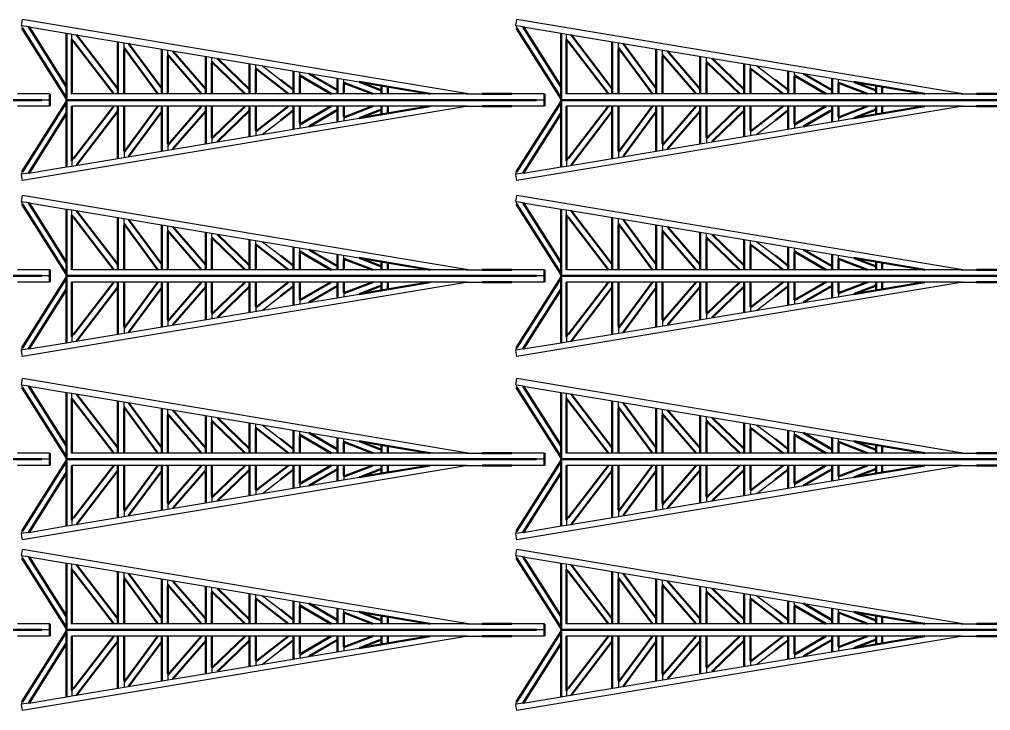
# Model space of a CAD drawing. Header units: centimetres. Extents: x 87 to 195, y 102 to 162.
# Drawn here: x 118.08 to 128.77, y 109.05 to 116.65 of the extents above; entities that cross this region are included whole.
import ezdxf

# ---------------------------------------------------------------- set-up
doc = ezdxf.new("R2010")
doc.units = ezdxf.units.CM

msp = doc.modelspace()

# ---------------------------------------------------------------- linework, layer by layer
for p, q in [((118.105, 116.584), (118.116, 116.651)), ((118.105, 116.584), (118.111, 116.555)), ((118.105, 116.582), (118.105, 116.582)), ((118.184, 116.569), (118.105, 116.582)), ((123.02, 115.834), (118.116, 116.651)), ((123.546, 116.584), (123.557, 116.651)), ((123.546, 116.584), (123.553, 116.555)), ((123.547, 116.582), (123.547, 116.582)), ((123.626, 116.569), (123.547, 116.582)), ((128.462, 115.834), (123.557, 116.651)), ((118.184, 116.569), (118.601, 116.499)), ((118.601, 116.499), (118.658, 116.491)), ((118.658, 116.436), (118.658, 116.491)), ((118.658, 116.491), (121.821, 115.964)), ((118.708, 116.483), (118.71, 116.481)), ((123.626, 116.569), (124.043, 116.499)), ((124.043, 116.499), (124.1, 116.491)), ((124.1, 116.436), (124.1, 116.491)), ((124.1, 116.491), (127.263, 115.964)), ((124.15, 116.483), (124.152, 116.481)), ((118.658, 116.436), (118.681, 116.406)), ((119.165, 116.405), (119.165, 116.407)), ((119.233, 116.322), (119.233, 116.396)), ((119.282, 116.388), (119.283, 116.385)), ((124.1, 116.436), (124.123, 116.406)), ((124.606, 116.405), (124.606, 116.407)), ((124.675, 116.322), (124.675, 116.396)), ((124.723, 116.388), (124.725, 116.385)), ((119.648, 116.325), (119.648, 116.326)), ((119.717, 116.249), (119.717, 116.315)), ((119.77, 116.306), (119.772, 116.304)), ((125.09, 116.325), (125.09, 116.326)), ((125.158, 116.249), (125.158, 116.315)), ((125.211, 116.306), (125.213, 116.304)), ((120.132, 116.244), (120.132, 116.246)), ((120.2, 116.176), (120.2, 116.234)), ((120.26, 116.224), (120.262, 116.222)), ((120.615, 116.163), (120.615, 116.165)), ((120.684, 116.102), (120.684, 116.154)), ((125.573, 116.244), (125.573, 116.246)), ((125.642, 116.176), (125.642, 116.234)), ((125.702, 116.224), (125.704, 116.222)), ((126.057, 116.163), (126.057, 116.165)), ((126.126, 116.102), (126.126, 116.154)), ((120.756, 116.142), (120.954, 115.989)), ((121.099, 116.083), (121.099, 116.085)), ((121.167, 116.027), (121.167, 116.073)), ((121.264, 116.057), (121.269, 116.054)), ((126.197, 116.142), (126.396, 115.989)), ((126.541, 116.083), (126.541, 116.085)), ((126.609, 116.027), (126.609, 116.073)), ((126.706, 116.057), (126.71, 116.054)), ((121.582, 116.002), (121.582, 116.004)), ((121.651, 115.952), (121.651, 115.993)), ((121.821, 115.964), (121.83, 115.961)), ((127.024, 116.002), (127.024, 116.004)), ((127.093, 115.952), (127.093, 115.993)), ((127.263, 115.964), (127.272, 115.961)), ((118.417, 115.834), (118.06, 115.834)), ((118.417, 115.831), (118.417, 115.834)), ((118.658, 115.831), (118.658, 115.834)), ((120.075, 115.834), (118.658, 115.834)), ((120.087, 115.834), (120.075, 115.834)), ((123.003, 115.834), (120.087, 115.834)), ((120.2, 115.834), (120.198, 115.834)), ((123.003, 115.834), (123.172, 115.834)), ((123.858, 115.834), (123.501, 115.834)), ((123.858, 115.831), (123.858, 115.834)), ((124.1, 115.831), (124.1, 115.834)), ((125.517, 115.834), (124.1, 115.834)), ((125.528, 115.834), (125.517, 115.834)), ((128.445, 115.834), (125.528, 115.834)), ((125.642, 115.834), (125.639, 115.834)), ((128.445, 115.834), (128.614, 115.834)), ((118.417, 115.765), (118.329, 115.765)), ((118.417, 115.768), (118.417, 115.763)), ((118.601, 115.783), (118.601, 115.789)), ((118.601, 115.747), (118.601, 115.742)), ((123.858, 115.765), (123.77, 115.765)), ((123.858, 115.768), (123.858, 115.763)), ((124.043, 115.783), (124.043, 115.789)), ((124.043, 115.747), (124.043, 115.742)), ((118.417, 115.697), (118.06, 115.697)), ((123.02, 115.697), (118.116, 114.879)), ((118.417, 115.7), (118.417, 115.697)), ((118.658, 115.7), (118.658, 115.697)), ((120.075, 115.697), (118.658, 115.697)), ((120.087, 115.697), (120.075, 115.697)), ((123.003, 115.697), (120.087, 115.697)), ((120.2, 115.697), (120.198, 115.697)), ((123.003, 115.697), (123.172, 115.697)), ((123.858, 115.697), (123.501, 115.697)), ((128.462, 115.697), (123.557, 114.879)), ((123.858, 115.7), (123.858, 115.697)), ((124.1, 115.7), (124.1, 115.697)), ((125.517, 115.697), (124.1, 115.697)), ((125.528, 115.697), (125.517, 115.697)), ((128.445, 115.697), (125.528, 115.697)), ((125.642, 115.697), (125.639, 115.697)), ((128.445, 115.697), (128.614, 115.697)), ((118.658, 115.039), (121.821, 115.567)), ((120.756, 115.389), (120.954, 115.542)), ((121.582, 115.529), (121.582, 115.527)), ((121.651, 115.579), (121.651, 115.538)), ((121.821, 115.567), (121.83, 115.57)), ((124.1, 115.039), (127.263, 115.567)), ((126.197, 115.389), (126.396, 115.542)), ((127.024, 115.529), (127.024, 115.527)), ((127.093, 115.579), (127.093, 115.538)), ((127.263, 115.567), (127.272, 115.57)), ((120.684, 115.429), (120.684, 115.377)), ((121.099, 115.448), (121.099, 115.446)), ((121.167, 115.504), (121.167, 115.458)), ((121.264, 115.474), (121.269, 115.476)), ((126.126, 115.429), (126.126, 115.377)), ((126.541, 115.448), (126.541, 115.446)), ((126.609, 115.504), (126.609, 115.458)), ((126.706, 115.474), (126.71, 115.476)), ((120.2, 115.355), (120.2, 115.296)), ((120.26, 115.306), (120.262, 115.309)), ((120.615, 115.367), (120.615, 115.366)), ((125.642, 115.355), (125.642, 115.296)), ((125.702, 115.306), (125.704, 115.309)), ((126.057, 115.367), (126.057, 115.366)), ((119.233, 115.208), (119.233, 115.135)), ((119.648, 115.206), (119.648, 115.204)), ((119.717, 115.282), (119.717, 115.216)), ((119.77, 115.225), (119.772, 115.227)), ((120.132, 115.287), (120.132, 115.285)), ((124.675, 115.208), (124.675, 115.135)), ((125.09, 115.206), (125.09, 115.204)), ((125.158, 115.282), (125.158, 115.216)), ((125.211, 115.225), (125.213, 115.227)), ((125.573, 115.287), (125.573, 115.285)), ((118.658, 115.095), (118.681, 115.125)), ((118.658, 115.095), (118.658, 115.039)), ((119.165, 115.126), (119.165, 115.124)), ((119.282, 115.143), (119.283, 115.145)), ((124.1, 115.095), (124.123, 115.125)), ((124.1, 115.095), (124.1, 115.039)), ((124.606, 115.126), (124.606, 115.124)), ((124.723, 115.143), (124.725, 115.145)), ((118.184, 114.962), (118.601, 115.032)), ((118.601, 115.032), (118.658, 115.039)), ((118.708, 115.048), (118.71, 115.05)), ((123.626, 114.962), (124.043, 115.032)), ((124.043, 115.032), (124.1, 115.039)), ((124.15, 115.048), (124.152, 115.05)), ((118.105, 114.947), (118.111, 114.976)), ((118.184, 114.962), (118.105, 114.949)), ((118.105, 114.949), (118.105, 114.949)), ((118.116, 114.879), (118.105, 114.947)), ((123.546, 114.947), (123.553, 114.976)), ((123.557, 114.879), (123.546, 114.947)), ((123.626, 114.962), (123.547, 114.949)), ((123.547, 114.949), (123.547, 114.949)), ((118.105, 114.649), (118.116, 114.717)), ((123.02, 113.9), (118.116, 114.717)), ((123.546, 114.649), (123.557, 114.717)), ((128.462, 113.9), (123.557, 114.717)), ((118.105, 114.647), (118.105, 114.647)), ((118.105, 114.647), (118.111, 114.621)), ((118.184, 114.634), (118.105, 114.647)), ((118.184, 114.634), (118.601, 114.565)), ((118.601, 114.565), (118.658, 114.557)), ((118.658, 114.501), (118.658, 114.557)), ((118.658, 114.557), (121.821, 114.03)), ((123.547, 114.647), (123.547, 114.647)), ((123.547, 114.647), (123.553, 114.621)), ((123.626, 114.634), (123.547, 114.647)), ((123.626, 114.634), (124.043, 114.565)), ((124.043, 114.565), (124.1, 114.557)), ((124.1, 114.501), (124.1, 114.557)), ((124.1, 114.557), (127.263, 114.03)), ((118.658, 114.501), (118.681, 114.472)), ((118.708, 114.549), (118.71, 114.546)), ((119.165, 114.471), (119.165, 114.473)), ((119.233, 114.388), (119.233, 114.461)), ((119.282, 114.453), (119.283, 114.451)), ((124.1, 114.501), (124.123, 114.472)), ((124.15, 114.549), (124.152, 114.546)), ((124.606, 114.471), (124.606, 114.473)), ((124.675, 114.388), (124.675, 114.461)), ((124.723, 114.453), (124.725, 114.451)), ((119.648, 114.39), (119.648, 114.392)), ((119.717, 114.315), (119.717, 114.381)), ((119.77, 114.372), (119.772, 114.37)), ((125.09, 114.39), (125.09, 114.392)), ((125.158, 114.315), (125.158, 114.381)), ((125.211, 114.372), (125.213, 114.37)), ((120.132, 114.31), (120.132, 114.311)), ((120.2, 114.241), (120.2, 114.3)), ((120.26, 114.29), (120.262, 114.288)), ((120.615, 114.229), (120.615, 114.231)), ((125.573, 114.31), (125.573, 114.311)), ((125.642, 114.241), (125.642, 114.3)), ((125.702, 114.29), (125.704, 114.288)), ((126.057, 114.229), (126.057, 114.231)), ((120.684, 114.167), (120.684, 114.219)), ((120.756, 114.207), (120.954, 114.055)), ((121.099, 114.148), (121.099, 114.15)), ((121.167, 114.093), (121.167, 114.139)), ((126.126, 114.167), (126.126, 114.219)), ((126.197, 114.207), (126.396, 114.055)), ((126.541, 114.148), (126.541, 114.15)), ((126.609, 114.093), (126.609, 114.139)), ((121.264, 114.123), (121.269, 114.12)), ((121.582, 114.068), (121.582, 114.07)), ((121.651, 114.017), (121.651, 114.058)), ((121.821, 114.03), (121.83, 114.026)), ((126.706, 114.123), (126.71, 114.12)), ((127.024, 114.068), (127.024, 114.07)), ((127.093, 114.017), (127.093, 114.058)), ((127.263, 114.03), (127.272, 114.026)), ((118.417, 113.9), (118.06, 113.9)), ((118.417, 113.831), (118.329, 113.831)), ((118.417, 113.897), (118.417, 113.9)), ((118.417, 113.834), (118.417, 113.828)), ((118.601, 113.849), (118.601, 113.854)), ((118.601, 113.813), (118.601, 113.808)), ((118.658, 113.897), (118.658, 113.9)), ((120.075, 113.9), (118.658, 113.9)), ((120.087, 113.9), (120.075, 113.9)), ((123.003, 113.9), (120.087, 113.9)), ((120.2, 113.9), (120.198, 113.9)), ((123.003, 113.9), (123.172, 113.9)), ((123.858, 113.9), (123.501, 113.9)), ((123.858, 113.831), (123.77, 113.831)), ((123.858, 113.897), (123.858, 113.9)), ((123.858, 113.834), (123.858, 113.828)), ((124.043, 113.849), (124.043, 113.854)), ((124.043, 113.813), (124.043, 113.808)), ((124.1, 113.897), (124.1, 113.9)), ((125.517, 113.9), (124.1, 113.9)), ((125.528, 113.9), (125.517, 113.9)), ((128.445, 113.9), (125.528, 113.9)), ((125.642, 113.9), (125.639, 113.9)), ((128.445, 113.9), (128.614, 113.9)), ((118.417, 113.762), (118.06, 113.762)), ((123.02, 113.762), (118.116, 112.945)), ((118.417, 113.765), (118.417, 113.762)), ((118.658, 113.765), (118.658, 113.762)), ((120.075, 113.762), (118.658, 113.762)), ((120.087, 113.762), (120.075, 113.762)), ((123.003, 113.762), (120.087, 113.762)), ((120.2, 113.762), (120.198, 113.762)), ((123.003, 113.762), (123.172, 113.762)), ((123.858, 113.762), (123.501, 113.762)), ((128.462, 113.762), (123.557, 112.945)), ((123.858, 113.765), (123.858, 113.762)), ((124.1, 113.765), (124.1, 113.762)), ((125.517, 113.762), (124.1, 113.762)), ((125.528, 113.762), (125.517, 113.762)), ((128.445, 113.762), (125.528, 113.762)), ((125.642, 113.762), (125.639, 113.762)), ((128.445, 113.762), (128.614, 113.762)), ((118.658, 113.105), (121.821, 113.632)), ((120.756, 113.454), (120.954, 113.607)), ((121.582, 113.594), (121.582, 113.592)), ((121.651, 113.645), (121.651, 113.604)), ((121.821, 113.632), (121.83, 113.635)), ((124.1, 113.105), (127.263, 113.632)), ((126.197, 113.454), (126.396, 113.607)), ((127.024, 113.594), (127.024, 113.592)), ((127.093, 113.645), (127.093, 113.604)), ((127.263, 113.632), (127.272, 113.635)), ((120.684, 113.495), (120.684, 113.443)), ((121.099, 113.514), (121.099, 113.512)), ((121.167, 113.569), (121.167, 113.523)), ((121.264, 113.539), (121.269, 113.542)), ((126.126, 113.495), (126.126, 113.443)), ((126.541, 113.514), (126.541, 113.512)), ((126.609, 113.569), (126.609, 113.523)), ((126.706, 113.539), (126.71, 113.542)), ((120.2, 113.421), (120.2, 113.362)), ((120.615, 113.433), (120.615, 113.431)), ((125.642, 113.421), (125.642, 113.362)), ((126.057, 113.433), (126.057, 113.431)), ((119.233, 113.274), (119.233, 113.201)), ((119.648, 113.272), (119.648, 113.27)), ((119.717, 113.347), (119.717, 113.281)), ((119.77, 113.29), (119.772, 113.292)), ((120.132, 113.352), (120.132, 113.351)), ((120.26, 113.372), (120.262, 113.374)), ((124.675, 113.274), (124.675, 113.201)), ((125.09, 113.272), (125.09, 113.27)), ((125.158, 113.347), (125.158, 113.281)), ((125.211, 113.29), (125.213, 113.292)), ((125.573, 113.352), (125.573, 113.351)), ((125.702, 113.372), (125.704, 113.374)), ((118.658, 113.161), (118.681, 113.19)), ((119.165, 113.191), (119.165, 113.189)), ((119.282, 113.209), (119.283, 113.211)), ((124.1, 113.161), (124.123, 113.19)), ((124.606, 113.191), (124.606, 113.189)), ((124.723, 113.209), (124.725, 113.211)), ((118.184, 113.028), (118.601, 113.097)), ((118.601, 113.097), (118.658, 113.105)), ((118.658, 113.161), (118.658, 113.105)), ((118.708, 113.113), (118.71, 113.115)), ((123.626, 113.028), (124.043, 113.097)), ((124.043, 113.097), (124.1, 113.105)), ((124.1, 113.161), (124.1, 113.105)), ((124.15, 113.113), (124.152, 113.115)), ((118.105, 113.015), (118.111, 113.041)), ((118.184, 113.028), (118.105, 113.015)), ((118.105, 113.015), (118.105, 113.015)), ((118.116, 112.945), (118.105, 113.013)), ((123.557, 112.945), (123.546, 113.013)), ((123.547, 113.015), (123.553, 113.041)), ((123.626, 113.028), (123.547, 113.015)), ((123.547, 113.015), (123.547, 113.015)), ((118.105, 112.634), (118.116, 112.702)), ((118.105, 112.632), (118.105, 112.632)), ((118.105, 112.632), (118.111, 112.605)), ((118.184, 112.619), (118.105, 112.632)), ((123.02, 111.884), (118.116, 112.702)), ((123.546, 112.634), (123.557, 112.702)), ((123.547, 112.632), (123.547, 112.632)), ((123.547, 112.632), (123.553, 112.605)), ((123.626, 112.619), (123.547, 112.632)), ((128.462, 111.884), (123.557, 112.702)), ((118.184, 112.619), (118.601, 112.549)), ((118.601, 112.549), (118.658, 112.542)), ((118.658, 112.486), (118.658, 112.542)), ((118.658, 112.542), (121.821, 112.015)), ((118.708, 112.533), (118.71, 112.531)), ((123.626, 112.619), (124.043, 112.549)), ((124.043, 112.549), (124.1, 112.542)), ((124.1, 112.486), (124.1, 112.542)), ((124.1, 112.542), (127.263, 112.015)), ((124.15, 112.533), (124.152, 112.531)), ((118.658, 112.486), (118.681, 112.456)), ((119.165, 112.455), (119.165, 112.457)), ((119.233, 112.373), (119.233, 112.446)), ((119.282, 112.438), (119.283, 112.436)), ((124.1, 112.486), (124.123, 112.456)), ((124.606, 112.455), (124.606, 112.457)), ((124.675, 112.373), (124.675, 112.446)), ((124.723, 112.438), (124.725, 112.436)), ((119.648, 112.375), (119.648, 112.377)), ((119.717, 112.3), (119.717, 112.365)), ((119.77, 112.356), (119.772, 112.354)), ((125.09, 112.375), (125.09, 112.377)), ((125.158, 112.3), (125.158, 112.365)), ((125.211, 112.356), (125.213, 112.354)), ((120.132, 112.294), (120.132, 112.296)), ((120.2, 112.226), (120.2, 112.285)), ((120.26, 112.275), (120.262, 112.272)), ((120.615, 112.214), (120.615, 112.216)), ((120.684, 112.152), (120.684, 112.204)), ((125.573, 112.294), (125.573, 112.296)), ((125.642, 112.226), (125.642, 112.285)), ((125.702, 112.275), (125.704, 112.272)), ((126.057, 112.214), (126.057, 112.216)), ((126.126, 112.152), (126.126, 112.204)), ((120.756, 112.192), (120.954, 112.039)), ((121.099, 112.133), (121.099, 112.135)), ((121.167, 112.077), (121.167, 112.123)), ((121.264, 112.107), (121.269, 112.105)), ((126.197, 112.192), (126.396, 112.039)), ((126.541, 112.133), (126.541, 112.135)), ((126.609, 112.077), (126.609, 112.123)), ((126.706, 112.107), (126.71, 112.105)), ((121.582, 112.052), (121.582, 112.054)), ((121.651, 112.002), (121.651, 112.043)), ((121.821, 112.015), (121.83, 112.011)), ((127.024, 112.052), (127.024, 112.054)), ((127.093, 112.002), (127.093, 112.043)), ((127.263, 112.015), (127.272, 112.011)), ((118.417, 111.884), (118.06, 111.884)), ((118.417, 111.881), (118.417, 111.884)), ((118.658, 111.881), (118.658, 111.884)), ((120.075, 111.884), (118.658, 111.884)), ((120.087, 111.884), (120.075, 111.884)), ((123.003, 111.884), (120.087, 111.884)), ((120.2, 111.884), (120.198, 111.884)), ((123.003, 111.884), (123.172, 111.884)), ((123.858, 111.884), (123.501, 111.884)), ((123.858, 111.881), (123.858, 111.884)), ((124.1, 111.881), (124.1, 111.884)), ((125.517, 111.884), (124.1, 111.884)), ((125.528, 111.884), (125.517, 111.884)), ((128.445, 111.884), (125.528, 111.884)), ((125.642, 111.884), (125.639, 111.884)), ((128.445, 111.884), (128.614, 111.884)), ((118.417, 111.816), (118.329, 111.816)), ((118.417, 111.818), (118.417, 111.813)), ((118.601, 111.834), (118.601, 111.839)), ((118.601, 111.798), (118.601, 111.792)), ((123.858, 111.816), (123.77, 111.816)), ((123.858, 111.818), (123.858, 111.813)), ((124.043, 111.834), (124.043, 111.839)), ((124.043, 111.798), (124.043, 111.792)), ((118.417, 111.747), (118.06, 111.747)), ((123.02, 111.747), (118.116, 110.93)), ((118.417, 111.75), (118.417, 111.747)), ((118.658, 111.75), (118.658, 111.747)), ((120.075, 111.747), (118.658, 111.747)), ((120.087, 111.747), (120.075, 111.747)), ((123.003, 111.747), (120.087, 111.747)), ((120.2, 111.747), (120.198, 111.747)), ((123.003, 111.747), (123.172, 111.747)), ((123.858, 111.747), (123.501, 111.747)), ((128.462, 111.747), (123.557, 110.93)), ((123.858, 111.75), (123.858, 111.747)), ((124.1, 111.75), (124.1, 111.747)), ((125.517, 111.747), (124.1, 111.747)), ((125.528, 111.747), (125.517, 111.747)), ((128.445, 111.747), (125.528, 111.747)), ((125.642, 111.747), (125.639, 111.747)), ((128.445, 111.747), (128.614, 111.747)), ((118.658, 111.09), (121.821, 111.617)), ((120.756, 111.439), (120.954, 111.592)), ((121.582, 111.579), (121.582, 111.577)), ((121.651, 111.63), (121.651, 111.588)), ((121.821, 111.617), (121.83, 111.62)), ((124.1, 111.09), (127.263, 111.617)), ((126.197, 111.439), (126.396, 111.592)), ((127.024, 111.579), (127.024, 111.577)), ((127.093, 111.63), (127.093, 111.588)), ((127.263, 111.617), (127.272, 111.62)), ((120.684, 111.479), (120.684, 111.427)), ((121.099, 111.498), (121.099, 111.496)), ((121.167, 111.554), (121.167, 111.508)), ((121.264, 111.524), (121.269, 111.527)), ((126.126, 111.479), (126.126, 111.427)), ((126.541, 111.498), (126.541, 111.496)), ((126.609, 111.554), (126.609, 111.508)), ((126.706, 111.524), (126.71, 111.527)), ((120.2, 111.405), (120.2, 111.347)), ((120.26, 111.357), (120.262, 111.359)), ((120.615, 111.418), (120.615, 111.416)), ((125.642, 111.405), (125.642, 111.347)), ((125.702, 111.357), (125.704, 111.359)), ((126.057, 111.418), (126.057, 111.416)), ((119.233, 111.259), (119.233, 111.185)), ((119.648, 111.257), (119.648, 111.255)), ((119.717, 111.332), (119.717, 111.266)), ((119.77, 111.275), (119.772, 111.277)), ((120.132, 111.337), (120.132, 111.335)), ((124.675, 111.259), (124.675, 111.185)), ((125.09, 111.257), (125.09, 111.255)), ((125.158, 111.332), (125.158, 111.266)), ((125.211, 111.275), (125.213, 111.277)), ((125.573, 111.337), (125.573, 111.335)), ((118.658, 111.145), (118.681, 111.175)), ((118.658, 111.145), (118.658, 111.09)), ((119.165, 111.176), (119.165, 111.174)), ((119.282, 111.194), (119.283, 111.196)), ((124.1, 111.145), (124.123, 111.175)), ((124.1, 111.145), (124.1, 111.09)), ((124.606, 111.176), (124.606, 111.174)), ((124.723, 111.194), (124.725, 111.196)), ((118.105, 110.999), (118.111, 111.026)), ((118.184, 111.012), (118.601, 111.082)), ((118.601, 111.082), (118.658, 111.09)), ((118.708, 111.098), (118.71, 111.1)), ((123.547, 110.999), (123.553, 111.026)), ((123.626, 111.012), (124.043, 111.082)), ((124.043, 111.082), (124.1, 111.09)), ((124.15, 111.098), (124.152, 111.1)), ((118.184, 111.012), (118.105, 110.999)), ((118.105, 110.999), (118.105, 110.999)), ((118.116, 110.93), (118.105, 110.997)), ((123.557, 110.93), (123.546, 110.997)), ((123.626, 111.012), (123.547, 110.999)), ((123.547, 110.999), (123.547, 110.999)), ((118.105, 110.757), (118.116, 110.825)), ((123.02, 110.007), (118.116, 110.825)), ((123.546, 110.757), (123.557, 110.825)), ((128.462, 110.007), (123.557, 110.825)), ((118.105, 110.757), (118.111, 110.728)), ((118.105, 110.755), (118.105, 110.755)), ((118.184, 110.742), (118.105, 110.755)), ((118.184, 110.742), (118.601, 110.672)), ((123.546, 110.757), (123.553, 110.728)), ((123.547, 110.755), (123.547, 110.755)), ((123.626, 110.742), (123.547, 110.755)), ((123.626, 110.742), (124.043, 110.672)), ((118.601, 110.672), (118.658, 110.665)), ((118.658, 110.609), (118.658, 110.665)), ((118.658, 110.665), (121.821, 110.137)), ((118.658, 110.609), (118.681, 110.579)), ((118.708, 110.656), (118.71, 110.654)), ((124.043, 110.672), (124.1, 110.665)), ((124.1, 110.609), (124.1, 110.665)), ((124.1, 110.665), (127.263, 110.137)), ((124.1, 110.609), (124.123, 110.579)), ((124.15, 110.656), (124.152, 110.654)), ((119.165, 110.578), (119.165, 110.58)), ((119.233, 110.496), (119.233, 110.569)), ((119.282, 110.561), (119.283, 110.559)), ((119.648, 110.498), (119.648, 110.5)), ((124.606, 110.578), (124.606, 110.58)), ((124.675, 110.496), (124.675, 110.569)), ((124.723, 110.561), (124.725, 110.559)), ((125.09, 110.498), (125.09, 110.5)), ((119.717, 110.422), (119.717, 110.488)), ((119.77, 110.479), (119.772, 110.477)), ((120.132, 110.417), (120.132, 110.419)), ((120.2, 110.349), (120.2, 110.408)), ((120.26, 110.398), (120.262, 110.395)), ((125.158, 110.422), (125.158, 110.488)), ((125.211, 110.479), (125.213, 110.477)), ((125.573, 110.417), (125.573, 110.419)), ((125.642, 110.349), (125.642, 110.408)), ((125.702, 110.398), (125.704, 110.395)), ((120.615, 110.337), (120.615, 110.338)), ((120.684, 110.275), (120.684, 110.327)), ((120.756, 110.315), (120.954, 110.162)), ((126.057, 110.337), (126.057, 110.338)), ((126.126, 110.275), (126.126, 110.327)), ((126.197, 110.315), (126.396, 110.162)), ((121.099, 110.256), (121.099, 110.258)), ((121.167, 110.2), (121.167, 110.246)), ((121.264, 110.23), (121.269, 110.228)), ((121.582, 110.175), (121.582, 110.177)), ((126.541, 110.256), (126.541, 110.258)), ((126.609, 110.2), (126.609, 110.246)), ((126.706, 110.23), (126.71, 110.228)), ((127.024, 110.175), (127.024, 110.177)), ((121.651, 110.125), (121.651, 110.166)), ((121.821, 110.137), (121.83, 110.134)), ((127.093, 110.125), (127.093, 110.166)), ((127.263, 110.137), (127.272, 110.134)), ((118.417, 110.007), (118.06, 110.007)), ((118.417, 110.004), (118.417, 110.007)), ((118.601, 109.957), (118.601, 109.962)), ((118.658, 110.004), (118.658, 110.007)), ((120.075, 110.007), (118.658, 110.007)), ((120.087, 110.007), (120.075, 110.007)), ((123.003, 110.007), (120.087, 110.007)), ((120.2, 110.007), (120.198, 110.007)), ((123.003, 110.007), (123.172, 110.007)), ((123.858, 110.007), (123.501, 110.007)), ((123.858, 110.004), (123.858, 110.007)), ((124.043, 109.957), (124.043, 109.962)), ((124.1, 110.004), (124.1, 110.007)), ((125.517, 110.007), (124.1, 110.007)), ((125.528, 110.007), (125.517, 110.007)), ((128.445, 110.007), (125.528, 110.007)), ((125.642, 110.007), (125.639, 110.007)), ((128.445, 110.007), (128.614, 110.007)), ((118.417, 109.87), (118.06, 109.87)), ((123.02, 109.87), (118.116, 109.053)), ((118.417, 109.939), (118.329, 109.939)), ((118.417, 109.941), (118.417, 109.936)), ((118.417, 109.873), (118.417, 109.87)), ((118.601, 109.921), (118.601, 109.915)), ((118.658, 109.873), (118.658, 109.87)), ((120.075, 109.87), (118.658, 109.87)), ((120.087, 109.87), (120.075, 109.87)), ((123.003, 109.87), (120.087, 109.87)), ((120.2, 109.87), (120.198, 109.87)), ((123.003, 109.87), (123.172, 109.87)), ((123.858, 109.87), (123.501, 109.87)), ((128.462, 109.87), (123.557, 109.053)), ((123.858, 109.939), (123.77, 109.939)), ((123.858, 109.941), (123.858, 109.936)), ((123.858, 109.873), (123.858, 109.87)), ((124.043, 109.921), (124.043, 109.915)), ((124.1, 109.873), (124.1, 109.87)), ((125.517, 109.87), (124.1, 109.87)), ((125.528, 109.87), (125.517, 109.87)), ((128.445, 109.87), (125.528, 109.87)), ((125.642, 109.87), (125.639, 109.87)), ((128.445, 109.87), (128.614, 109.87)), ((121.651, 109.752), (121.651, 109.711)), ((121.821, 109.74), (121.83, 109.743)), ((127.093, 109.752), (127.093, 109.711)), ((127.263, 109.74), (127.272, 109.743)), ((118.658, 109.213), (121.821, 109.74)), ((120.756, 109.562), (120.954, 109.715)), ((121.167, 109.677), (121.167, 109.631)), ((121.264, 109.647), (121.269, 109.65)), ((121.582, 109.702), (121.582, 109.7)), ((124.1, 109.213), (127.263, 109.74)), ((126.197, 109.562), (126.396, 109.715)), ((126.609, 109.677), (126.609, 109.631)), ((126.706, 109.647), (126.71, 109.65)), ((127.024, 109.702), (127.024, 109.7)), ((120.615, 109.541), (120.615, 109.539)), ((120.684, 109.602), (120.684, 109.55)), ((121.099, 109.621), (121.099, 109.619)), ((126.057, 109.541), (126.057, 109.539)), ((126.126, 109.602), (126.126, 109.55)), ((126.541, 109.621), (126.541, 109.619)), ((119.717, 109.455), (119.717, 109.389)), ((120.132, 109.46), (120.132, 109.458)), ((120.2, 109.528), (120.2, 109.47)), ((120.26, 109.48), (120.262, 109.482)), ((125.158, 109.455), (125.158, 109.389)), ((125.573, 109.46), (125.573, 109.458)), ((125.642, 109.528), (125.642, 109.47)), ((125.702, 109.48), (125.704, 109.482)), ((119.233, 109.382), (119.233, 109.308)), ((119.282, 109.316), (119.283, 109.319)), ((119.648, 109.379), (119.648, 109.378)), ((119.77, 109.398), (119.772, 109.4)), ((124.675, 109.382), (124.675, 109.308)), ((124.723, 109.316), (124.725, 109.319)), ((125.09, 109.379), (125.09, 109.378)), ((125.211, 109.398), (125.213, 109.4)), ((118.601, 109.205), (118.658, 109.213)), ((118.658, 109.268), (118.681, 109.298)), ((118.658, 109.268), (118.658, 109.213)), ((118.708, 109.221), (118.71, 109.223)), ((119.165, 109.299), (119.165, 109.297)), ((124.043, 109.205), (124.1, 109.213)), ((124.1, 109.268), (124.123, 109.298)), ((124.1, 109.268), (124.1, 109.213)), ((124.15, 109.221), (124.152, 109.223)), ((124.606, 109.299), (124.606, 109.297)), ((118.105, 109.12), (118.111, 109.149)), ((118.184, 109.135), (118.105, 109.122)), ((118.105, 109.122), (118.105, 109.122)), ((118.116, 109.053), (118.105, 109.12)), ((118.184, 109.135), (118.601, 109.205)), ((123.546, 109.12), (123.553, 109.149)), ((123.557, 109.053), (123.546, 109.12)), ((123.626, 109.135), (123.547, 109.122)), ((123.547, 109.122), (123.547, 109.122)), ((123.626, 109.135), (124.043, 109.205))]:
    msp.add_line(p, q)
at = {"lineweight": 50}
for p, q in [((118.111, 116.555), (118.601, 115.783)), ((118.184, 116.569), (118.601, 115.911)), ((118.601, 115.789), (118.601, 116.499)), ((118.71, 116.481), (119.165, 115.89)), ((123.553, 116.555), (124.043, 115.783)), ((123.626, 116.569), (124.043, 115.911)), ((124.043, 115.789), (124.043, 116.499)), ((124.152, 116.481), (124.606, 115.89)), ((118.658, 115.834), (118.658, 116.436)), ((118.681, 116.406), (119.121, 115.834)), ((119.165, 116.405), (119.165, 115.834)), ((119.283, 116.385), (119.648, 115.892)), ((124.1, 115.834), (124.1, 116.436)), ((124.123, 116.406), (124.563, 115.834)), ((124.606, 116.405), (124.606, 115.834)), ((124.725, 116.385), (125.09, 115.892)), ((119.233, 116.338), (119.606, 115.834)), ((119.233, 115.834), (119.233, 116.322)), ((119.648, 116.325), (119.648, 115.834)), ((119.717, 116.263), (120.087, 115.834)), ((119.772, 116.304), (120.132, 115.886)), ((124.675, 116.338), (125.047, 115.834)), ((124.675, 115.834), (124.675, 116.322)), ((125.09, 116.325), (125.09, 115.834)), ((125.158, 116.263), (125.528, 115.834)), ((125.213, 116.304), (125.573, 115.886)), ((119.717, 115.834), (119.717, 116.249)), ((120.132, 116.244), (120.132, 115.834)), ((120.2, 116.187), (120.566, 115.834)), ((120.2, 115.834), (120.2, 116.176)), ((120.262, 116.222), (120.615, 115.882)), ((120.615, 116.163), (120.615, 115.834)), ((125.158, 115.834), (125.158, 116.249)), ((125.573, 116.244), (125.573, 115.834)), ((125.642, 116.187), (126.008, 115.834)), ((125.642, 115.834), (125.642, 116.176)), ((125.704, 116.222), (126.057, 115.882)), ((126.057, 116.163), (126.057, 115.834)), ((120.684, 116.111), (121.043, 115.834)), ((120.684, 115.834), (120.684, 116.102)), ((121.099, 116.083), (121.099, 115.834)), ((121.269, 116.054), (121.582, 115.874)), ((126.126, 116.111), (126.484, 115.834)), ((126.126, 115.834), (126.126, 116.102)), ((126.541, 116.083), (126.541, 115.834)), ((126.71, 116.054), (127.024, 115.874)), ((120.954, 115.989), (121.099, 115.877)), ((121.167, 116.034), (121.514, 115.834)), ((121.167, 115.834), (121.167, 116.027)), ((121.582, 116.002), (121.582, 115.834)), ((121.651, 115.956), (121.97, 115.834)), ((121.651, 115.834), (121.651, 115.952)), ((121.821, 115.964), (122.603, 115.834)), ((121.83, 115.961), (122.066, 115.871)), ((126.396, 115.989), (126.541, 115.877)), ((126.609, 116.034), (126.955, 115.834)), ((126.609, 115.834), (126.609, 116.027)), ((127.024, 116.002), (127.024, 115.834)), ((127.093, 115.956), (127.412, 115.834)), ((127.093, 115.834), (127.093, 115.952)), ((127.263, 115.964), (128.045, 115.834)), ((127.272, 115.961), (127.508, 115.871)), ((122.066, 115.923), (122.066, 115.834)), ((122.135, 115.834), (122.135, 115.912)), ((123.172, 115.834), (123.501, 115.834)), ((127.508, 115.923), (127.508, 115.834)), ((127.576, 115.834), (127.576, 115.912)), ((128.614, 115.834), (128.943, 115.834)), ((113.16, 115.765), (118.329, 115.765)), ((118.111, 114.976), (118.601, 115.747)), ((118.417, 115.831), (118.417, 115.768)), ((118.417, 115.7), (118.417, 115.763)), ((118.601, 115.783), (118.601, 115.747)), ((118.601, 115.765), (123.77, 115.765)), ((118.601, 115.742), (118.601, 115.032)), ((123.553, 114.976), (124.043, 115.747)), ((123.858, 115.831), (123.858, 115.768)), ((123.858, 115.7), (123.858, 115.763)), ((124.043, 115.783), (124.043, 115.747)), ((124.043, 115.765), (129.212, 115.765)), ((124.043, 115.742), (124.043, 115.032)), ((118.184, 114.962), (118.601, 115.619)), ((118.658, 115.697), (118.658, 115.095)), ((118.681, 115.125), (119.121, 115.697)), ((118.71, 115.05), (119.165, 115.641)), ((119.165, 115.697), (119.165, 115.126)), ((119.233, 115.697), (119.233, 115.208)), ((119.233, 115.193), (119.606, 115.697)), ((119.283, 115.145), (119.648, 115.639)), ((119.648, 115.697), (119.648, 115.206)), ((119.717, 115.697), (119.717, 115.282)), ((119.717, 115.268), (120.087, 115.697)), ((119.772, 115.227), (120.132, 115.644)), ((120.132, 115.697), (120.132, 115.287)), ((120.2, 115.697), (120.2, 115.355)), ((120.2, 115.344), (120.566, 115.697)), ((120.262, 115.309), (120.615, 115.649)), ((120.615, 115.697), (120.615, 115.367)), ((120.684, 115.697), (120.684, 115.429)), ((120.684, 115.42), (121.043, 115.697)), ((120.954, 115.542), (121.099, 115.654)), ((121.099, 115.697), (121.099, 115.448)), ((121.167, 115.497), (121.514, 115.697)), ((121.167, 115.697), (121.167, 115.504)), ((121.269, 115.476), (121.582, 115.657)), ((121.582, 115.697), (121.582, 115.529)), ((121.651, 115.697), (121.651, 115.579)), ((121.651, 115.575), (121.97, 115.697)), ((121.821, 115.567), (122.603, 115.697)), ((121.83, 115.57), (122.066, 115.66)), ((122.066, 115.697), (122.066, 115.607)), ((122.135, 115.697), (122.135, 115.619)), ((123.172, 115.697), (123.501, 115.697)), ((123.626, 114.962), (124.043, 115.619)), ((124.1, 115.697), (124.1, 115.095)), ((124.123, 115.125), (124.563, 115.697)), ((124.152, 115.05), (124.606, 115.641)), ((124.606, 115.697), (124.606, 115.126)), ((124.675, 115.697), (124.675, 115.208)), ((124.675, 115.193), (125.047, 115.697)), ((124.725, 115.145), (125.09, 115.639)), ((125.09, 115.697), (125.09, 115.206)), ((125.158, 115.697), (125.158, 115.282)), ((125.158, 115.268), (125.528, 115.697)), ((125.213, 115.227), (125.573, 115.644)), ((125.573, 115.697), (125.573, 115.287)), ((125.642, 115.697), (125.642, 115.355)), ((125.642, 115.344), (126.008, 115.697)), ((125.704, 115.309), (126.057, 115.649)), ((126.057, 115.697), (126.057, 115.367)), ((126.126, 115.697), (126.126, 115.429)), ((126.126, 115.42), (126.484, 115.697)), ((126.396, 115.542), (126.541, 115.654)), ((126.541, 115.697), (126.541, 115.448)), ((126.609, 115.497), (126.955, 115.697)), ((126.609, 115.697), (126.609, 115.504)), ((126.71, 115.476), (127.024, 115.657)), ((127.024, 115.697), (127.024, 115.529)), ((127.093, 115.697), (127.093, 115.579)), ((127.093, 115.575), (127.412, 115.697)), ((127.263, 115.567), (128.045, 115.697)), ((127.272, 115.57), (127.508, 115.66)), ((127.508, 115.697), (127.508, 115.607)), ((127.576, 115.697), (127.576, 115.619)), ((128.614, 115.697), (128.943, 115.697)), ((118.111, 114.621), (118.601, 113.849)), ((118.184, 114.634), (118.601, 113.977)), ((118.601, 113.854), (118.601, 114.565)), ((123.553, 114.621), (124.043, 113.849)), ((123.626, 114.634), (124.043, 113.977)), ((124.043, 113.854), (124.043, 114.565)), ((118.658, 113.9), (118.658, 114.501)), ((118.681, 114.472), (119.121, 113.9)), ((118.71, 114.546), (119.165, 113.956)), ((119.165, 114.471), (119.165, 113.9)), ((119.283, 114.451), (119.648, 113.957)), ((124.1, 113.9), (124.1, 114.501)), ((124.123, 114.472), (124.563, 113.9)), ((124.152, 114.546), (124.606, 113.956)), ((124.606, 114.471), (124.606, 113.9)), ((124.725, 114.451), (125.09, 113.957)), ((119.233, 114.403), (119.606, 113.9)), ((119.233, 113.9), (119.233, 114.388)), ((119.648, 114.39), (119.648, 113.9)), ((119.772, 114.37), (120.132, 113.952)), ((124.675, 114.403), (125.047, 113.9)), ((124.675, 113.9), (124.675, 114.388)), ((125.09, 114.39), (125.09, 113.9)), ((125.213, 114.37), (125.573, 113.952)), ((119.717, 114.328), (120.087, 113.9)), ((119.717, 113.9), (119.717, 114.315)), ((120.132, 114.31), (120.132, 113.9)), ((120.2, 114.252), (120.566, 113.9)), ((120.2, 113.9), (120.2, 114.241)), ((120.262, 114.288), (120.615, 113.947)), ((125.158, 114.328), (125.528, 113.9)), ((125.158, 113.9), (125.158, 114.315)), ((125.573, 114.31), (125.573, 113.9)), ((125.642, 114.252), (126.008, 113.9)), ((125.642, 113.9), (125.642, 114.241)), ((125.704, 114.288), (126.057, 113.947)), ((120.615, 114.229), (120.615, 113.9)), ((120.684, 114.176), (121.043, 113.9)), ((120.684, 113.9), (120.684, 114.167)), ((121.099, 114.148), (121.099, 113.9)), ((126.057, 114.229), (126.057, 113.9)), ((126.126, 114.176), (126.484, 113.9)), ((126.126, 113.9), (126.126, 114.167)), ((126.541, 114.148), (126.541, 113.9)), ((120.954, 114.055), (121.099, 113.943)), ((121.167, 114.099), (121.514, 113.9)), ((121.167, 113.9), (121.167, 114.093)), ((121.269, 114.12), (121.582, 113.939)), ((121.582, 114.068), (121.582, 113.9)), ((121.651, 114.021), (121.97, 113.9)), ((121.651, 113.9), (121.651, 114.017)), ((121.821, 114.03), (122.603, 113.9)), ((121.83, 114.026), (122.066, 113.936)), ((126.396, 114.055), (126.541, 113.943)), ((126.609, 114.099), (126.955, 113.9)), ((126.609, 113.9), (126.609, 114.093)), ((126.71, 114.12), (127.024, 113.939)), ((127.024, 114.068), (127.024, 113.9)), ((127.093, 114.021), (127.412, 113.9)), ((127.093, 113.9), (127.093, 114.017)), ((127.263, 114.03), (128.045, 113.9)), ((127.272, 114.026), (127.508, 113.936)), ((122.066, 113.989), (122.066, 113.9)), ((122.135, 113.9), (122.135, 113.978)), ((127.508, 113.989), (127.508, 113.9)), ((127.576, 113.9), (127.576, 113.978)), ((113.16, 113.831), (118.329, 113.831)), ((118.111, 113.041), (118.601, 113.813)), ((118.417, 113.765), (118.417, 113.897)), ((118.601, 113.849), (118.601, 113.813)), ((118.601, 113.831), (123.77, 113.831)), ((118.601, 113.808), (118.601, 113.097)), ((123.172, 113.9), (123.501, 113.9)), ((123.553, 113.041), (124.043, 113.813)), ((123.858, 113.765), (123.858, 113.897)), ((124.043, 113.849), (124.043, 113.813)), ((124.043, 113.831), (129.212, 113.831)), ((124.043, 113.808), (124.043, 113.097)), ((128.614, 113.9), (128.943, 113.9)), ((118.658, 113.762), (118.658, 113.161)), ((118.681, 113.19), (119.121, 113.762)), ((118.71, 113.115), (119.165, 113.706)), ((119.165, 113.762), (119.165, 113.191)), ((119.233, 113.762), (119.233, 113.274)), ((119.233, 113.258), (119.606, 113.762)), ((119.283, 113.211), (119.648, 113.705)), ((119.648, 113.762), (119.648, 113.272)), ((119.717, 113.762), (119.717, 113.347)), ((119.717, 113.334), (120.087, 113.762)), ((119.772, 113.292), (120.132, 113.71)), ((120.132, 113.762), (120.132, 113.352)), ((120.2, 113.762), (120.2, 113.421)), ((120.2, 113.41), (120.566, 113.762)), ((120.262, 113.374), (120.615, 113.715)), ((120.615, 113.762), (120.615, 113.433)), ((120.684, 113.762), (120.684, 113.495)), ((120.684, 113.486), (121.043, 113.762)), ((120.954, 113.607), (121.099, 113.719)), ((121.099, 113.762), (121.099, 113.514)), ((121.167, 113.563), (121.514, 113.762)), ((121.167, 113.762), (121.167, 113.569)), ((121.269, 113.542), (121.582, 113.723)), ((121.582, 113.762), (121.582, 113.594)), ((121.651, 113.762), (121.651, 113.645)), ((121.651, 113.64), (121.97, 113.762)), ((121.821, 113.632), (122.603, 113.762)), ((121.83, 113.635), (122.066, 113.726)), ((122.066, 113.762), (122.066, 113.673)), ((122.135, 113.762), (122.135, 113.684)), ((123.172, 113.762), (123.501, 113.762)), ((124.1, 113.762), (124.1, 113.161)), ((124.123, 113.19), (124.563, 113.762)), ((124.152, 113.115), (124.606, 113.706)), ((124.606, 113.762), (124.606, 113.191)), ((124.675, 113.762), (124.675, 113.274)), ((124.675, 113.258), (125.047, 113.762)), ((124.725, 113.211), (125.09, 113.705)), ((125.09, 113.762), (125.09, 113.272)), ((125.158, 113.762), (125.158, 113.347)), ((125.158, 113.334), (125.528, 113.762)), ((125.213, 113.292), (125.573, 113.71)), ((125.573, 113.762), (125.573, 113.352)), ((125.642, 113.762), (125.642, 113.421)), ((125.642, 113.41), (126.008, 113.762)), ((125.704, 113.374), (126.057, 113.715)), ((126.057, 113.762), (126.057, 113.433)), ((126.126, 113.762), (126.126, 113.495)), ((126.126, 113.486), (126.484, 113.762)), ((126.396, 113.607), (126.541, 113.719)), ((126.541, 113.762), (126.541, 113.514)), ((126.609, 113.563), (126.955, 113.762)), ((126.609, 113.762), (126.609, 113.569)), ((126.71, 113.542), (127.024, 113.723)), ((127.024, 113.762), (127.024, 113.594)), ((127.093, 113.762), (127.093, 113.645)), ((127.093, 113.64), (127.412, 113.762)), ((127.263, 113.632), (128.045, 113.762)), ((127.272, 113.635), (127.508, 113.726)), ((127.508, 113.762), (127.508, 113.673)), ((127.576, 113.762), (127.576, 113.684)), ((128.614, 113.762), (128.943, 113.762)), ((118.184, 113.028), (118.601, 113.685)), ((123.626, 113.028), (124.043, 113.685)), ((118.111, 112.605), (118.601, 111.834)), ((118.184, 112.619), (118.601, 111.962)), ((118.601, 111.839), (118.601, 112.549)), ((118.71, 112.531), (119.165, 111.94)), ((123.553, 112.605), (124.043, 111.834)), ((123.626, 112.619), (124.043, 111.962)), ((124.043, 111.839), (124.043, 112.549)), ((124.152, 112.531), (124.606, 111.94)), ((118.658, 111.884), (118.658, 112.486)), ((118.681, 112.456), (119.121, 111.884)), ((119.165, 112.455), (119.165, 111.884)), ((119.283, 112.436), (119.648, 111.942)), ((124.1, 111.884), (124.1, 112.486)), ((124.123, 112.456), (124.563, 111.884)), ((124.606, 112.455), (124.606, 111.884)), ((124.725, 112.436), (125.09, 111.942)), ((119.233, 112.388), (119.606, 111.884)), ((119.233, 111.884), (119.233, 112.373)), ((119.648, 112.375), (119.648, 111.884)), ((119.717, 112.313), (120.087, 111.884)), ((119.772, 112.354), (120.132, 111.937)), ((124.675, 112.388), (125.047, 111.884)), ((124.675, 111.884), (124.675, 112.373)), ((125.09, 112.375), (125.09, 111.884)), ((125.158, 112.313), (125.528, 111.884)), ((125.213, 112.354), (125.573, 111.937)), ((119.717, 111.884), (119.717, 112.3)), ((120.132, 112.294), (120.132, 111.884)), ((120.2, 112.237), (120.566, 111.884)), ((120.2, 111.884), (120.2, 112.226)), ((120.262, 112.272), (120.615, 111.932)), ((120.615, 112.214), (120.615, 111.884)), ((125.158, 111.884), (125.158, 112.3)), ((125.573, 112.294), (125.573, 111.884)), ((125.642, 112.237), (126.008, 111.884)), ((125.642, 111.884), (125.642, 112.226)), ((125.704, 112.272), (126.057, 111.932)), ((126.057, 112.214), (126.057, 111.884)), ((120.684, 112.161), (121.043, 111.884)), ((120.684, 111.884), (120.684, 112.152)), ((121.099, 112.133), (121.099, 111.884)), ((121.269, 112.105), (121.582, 111.924)), ((126.126, 112.161), (126.484, 111.884)), ((126.126, 111.884), (126.126, 112.152)), ((126.541, 112.133), (126.541, 111.884)), ((126.71, 112.105), (127.024, 111.924)), ((120.954, 112.039), (121.099, 111.928)), ((121.167, 112.084), (121.514, 111.884)), ((121.167, 111.884), (121.167, 112.077)), ((121.582, 112.052), (121.582, 111.884)), ((121.651, 112.006), (121.97, 111.884)), ((121.651, 111.884), (121.651, 112.002)), ((121.821, 112.015), (122.603, 111.884)), ((121.83, 112.011), (122.066, 111.921)), ((126.396, 112.039), (126.541, 111.928)), ((126.609, 112.084), (126.955, 111.884)), ((126.609, 111.884), (126.609, 112.077)), ((127.024, 112.052), (127.024, 111.884)), ((127.093, 112.006), (127.412, 111.884)), ((127.093, 111.884), (127.093, 112.002)), ((127.263, 112.015), (128.045, 111.884)), ((127.272, 112.011), (127.508, 111.921)), ((118.417, 111.881), (118.417, 111.818)), ((122.066, 111.974), (122.066, 111.884)), ((122.135, 111.884), (122.135, 111.962)), ((123.172, 111.884), (123.501, 111.884)), ((123.858, 111.881), (123.858, 111.818)), ((127.508, 111.974), (127.508, 111.884)), ((127.576, 111.884), (127.576, 111.962)), ((128.614, 111.884), (128.943, 111.884)), ((113.16, 111.816), (118.329, 111.816)), ((118.111, 111.026), (118.601, 111.798)), ((118.417, 111.75), (118.417, 111.813)), ((118.601, 111.834), (118.601, 111.798)), ((118.601, 111.816), (123.77, 111.816)), ((118.601, 111.792), (118.601, 111.082)), ((123.553, 111.026), (124.043, 111.798)), ((123.858, 111.75), (123.858, 111.813)), ((124.043, 111.834), (124.043, 111.798)), ((124.043, 111.816), (129.212, 111.816)), ((124.043, 111.792), (124.043, 111.082)), ((118.184, 111.012), (118.601, 111.67)), ((118.658, 111.747), (118.658, 111.145)), ((118.681, 111.175), (119.121, 111.747)), ((118.71, 111.1), (119.165, 111.691)), ((119.165, 111.747), (119.165, 111.176)), ((119.233, 111.747), (119.233, 111.259)), ((119.233, 111.243), (119.606, 111.747)), ((119.283, 111.196), (119.648, 111.689)), ((119.648, 111.747), (119.648, 111.257)), ((119.717, 111.747), (119.717, 111.332)), ((119.717, 111.319), (120.087, 111.747)), ((119.772, 111.277), (120.132, 111.695)), ((120.132, 111.747), (120.132, 111.337)), ((120.2, 111.747), (120.2, 111.405)), ((120.2, 111.394), (120.566, 111.747)), ((120.262, 111.359), (120.615, 111.699)), ((120.615, 111.747), (120.615, 111.418)), ((120.684, 111.747), (120.684, 111.479)), ((120.684, 111.471), (121.043, 111.747)), ((120.954, 111.592), (121.099, 111.704)), ((121.099, 111.747), (121.099, 111.498)), ((121.167, 111.547), (121.514, 111.747)), ((121.167, 111.747), (121.167, 111.554)), ((121.269, 111.527), (121.582, 111.708)), ((121.582, 111.747), (121.582, 111.579)), ((121.651, 111.747), (121.651, 111.63)), ((121.651, 111.625), (121.97, 111.747)), ((121.821, 111.617), (122.603, 111.747)), ((121.83, 111.62), (122.066, 111.71)), ((122.066, 111.747), (122.066, 111.658)), ((122.135, 111.747), (122.135, 111.669)), ((123.172, 111.747), (123.501, 111.747)), ((123.626, 111.012), (124.043, 111.67)), ((124.1, 111.747), (124.1, 111.145)), ((124.123, 111.175), (124.563, 111.747)), ((124.152, 111.1), (124.606, 111.691)), ((124.606, 111.747), (124.606, 111.176)), ((124.675, 111.747), (124.675, 111.259)), ((124.675, 111.243), (125.047, 111.747)), ((124.725, 111.196), (125.09, 111.689)), ((125.09, 111.747), (125.09, 111.257)), ((125.158, 111.747), (125.158, 111.332)), ((125.158, 111.319), (125.528, 111.747)), ((125.213, 111.277), (125.573, 111.695)), ((125.573, 111.747), (125.573, 111.337)), ((125.642, 111.747), (125.642, 111.405)), ((125.642, 111.394), (126.008, 111.747)), ((125.704, 111.359), (126.057, 111.699)), ((126.057, 111.747), (126.057, 111.418)), ((126.126, 111.747), (126.126, 111.479)), ((126.126, 111.471), (126.484, 111.747)), ((126.396, 111.592), (126.541, 111.704)), ((126.541, 111.747), (126.541, 111.498)), ((126.609, 111.547), (126.955, 111.747)), ((126.609, 111.747), (126.609, 111.554)), ((126.71, 111.527), (127.024, 111.708)), ((127.024, 111.747), (127.024, 111.579)), ((127.093, 111.747), (127.093, 111.63)), ((127.093, 111.625), (127.412, 111.747)), ((127.263, 111.617), (128.045, 111.747)), ((127.272, 111.62), (127.508, 111.71)), ((127.508, 111.747), (127.508, 111.658)), ((127.576, 111.747), (127.576, 111.669)), ((128.614, 111.747), (128.943, 111.747)), ((118.111, 110.728), (118.601, 109.957)), ((118.184, 110.742), (118.601, 110.085)), ((123.553, 110.728), (124.043, 109.957)), ((123.626, 110.742), (124.043, 110.085)), ((118.601, 109.962), (118.601, 110.672)), ((118.658, 110.007), (118.658, 110.609)), ((118.71, 110.654), (119.165, 110.063)), ((124.043, 109.962), (124.043, 110.672)), ((124.1, 110.007), (124.1, 110.609)), ((124.152, 110.654), (124.606, 110.063)), ((118.681, 110.579), (119.121, 110.007)), ((119.165, 110.578), (119.165, 110.007)), ((119.233, 110.511), (119.606, 110.007)), ((119.233, 110.007), (119.233, 110.496)), ((119.283, 110.559), (119.648, 110.065)), ((119.648, 110.498), (119.648, 110.007)), ((124.123, 110.579), (124.563, 110.007)), ((124.606, 110.578), (124.606, 110.007)), ((124.675, 110.511), (125.047, 110.007)), ((124.675, 110.007), (124.675, 110.496)), ((124.725, 110.559), (125.09, 110.065)), ((125.09, 110.498), (125.09, 110.007)), ((119.717, 110.436), (120.087, 110.007)), ((119.717, 110.007), (119.717, 110.422)), ((119.772, 110.477), (120.132, 110.06)), ((120.132, 110.417), (120.132, 110.007)), ((120.262, 110.395), (120.615, 110.055)), ((125.158, 110.436), (125.528, 110.007)), ((125.158, 110.007), (125.158, 110.422)), ((125.213, 110.477), (125.573, 110.06)), ((125.573, 110.417), (125.573, 110.007)), ((125.704, 110.395), (126.057, 110.055)), ((120.2, 110.36), (120.566, 110.007)), ((120.2, 110.007), (120.2, 110.349)), ((120.615, 110.337), (120.615, 110.007)), ((120.684, 110.284), (121.043, 110.007)), ((125.642, 110.36), (126.008, 110.007)), ((125.642, 110.007), (125.642, 110.349)), ((126.057, 110.337), (126.057, 110.007)), ((126.126, 110.284), (126.484, 110.007)), ((120.684, 110.007), (120.684, 110.275)), ((121.099, 110.256), (121.099, 110.007)), ((121.167, 110.207), (121.514, 110.007)), ((121.167, 110.007), (121.167, 110.2)), ((121.269, 110.228), (121.582, 110.047)), ((121.582, 110.175), (121.582, 110.007)), ((126.126, 110.007), (126.126, 110.275)), ((126.541, 110.256), (126.541, 110.007)), ((126.609, 110.207), (126.955, 110.007)), ((126.609, 110.007), (126.609, 110.2)), ((126.71, 110.228), (127.024, 110.047)), ((127.024, 110.175), (127.024, 110.007)), ((120.954, 110.162), (121.099, 110.05)), ((121.651, 110.129), (121.97, 110.007)), ((121.651, 110.007), (121.651, 110.125)), ((121.821, 110.137), (122.603, 110.007)), ((121.83, 110.134), (122.066, 110.044)), ((122.066, 110.097), (122.066, 110.007)), ((122.135, 110.007), (122.135, 110.085)), ((126.396, 110.162), (126.541, 110.05)), ((127.093, 110.129), (127.412, 110.007)), ((127.093, 110.007), (127.093, 110.125)), ((127.263, 110.137), (128.045, 110.007)), ((127.272, 110.134), (127.508, 110.044)), ((127.508, 110.097), (127.508, 110.007)), ((127.576, 110.007), (127.576, 110.085)), ((118.417, 109.873), (118.417, 110.004)), ((118.601, 109.957), (118.601, 109.921)), ((123.172, 110.007), (123.501, 110.007)), ((123.858, 109.873), (123.858, 110.004)), ((124.043, 109.957), (124.043, 109.921)), ((128.614, 110.007), (128.943, 110.007)), ((113.16, 109.939), (118.329, 109.939)), ((118.111, 109.149), (118.601, 109.921)), ((118.601, 109.939), (123.77, 109.939)), ((118.601, 109.915), (118.601, 109.205)), ((118.658, 109.87), (118.658, 109.268)), ((118.681, 109.298), (119.121, 109.87)), ((119.165, 109.87), (119.165, 109.299)), ((119.233, 109.87), (119.233, 109.382)), ((119.233, 109.366), (119.606, 109.87)), ((119.648, 109.87), (119.648, 109.379)), ((119.717, 109.87), (119.717, 109.455)), ((119.717, 109.441), (120.087, 109.87)), ((120.132, 109.87), (120.132, 109.46)), ((120.2, 109.87), (120.2, 109.528)), ((120.2, 109.517), (120.566, 109.87)), ((120.615, 109.87), (120.615, 109.541)), ((120.684, 109.87), (120.684, 109.602)), ((120.684, 109.593), (121.043, 109.87)), ((121.099, 109.87), (121.099, 109.621)), ((121.167, 109.67), (121.514, 109.87)), ((121.167, 109.87), (121.167, 109.677)), ((121.582, 109.87), (121.582, 109.702)), ((121.651, 109.87), (121.651, 109.752)), ((121.651, 109.748), (121.97, 109.87)), ((121.821, 109.74), (122.603, 109.87)), ((122.066, 109.87), (122.066, 109.781)), ((122.135, 109.87), (122.135, 109.792)), ((123.172, 109.87), (123.501, 109.87)), ((123.553, 109.149), (124.043, 109.921)), ((124.043, 109.939), (129.212, 109.939)), ((124.043, 109.915), (124.043, 109.205)), ((124.1, 109.87), (124.1, 109.268)), ((124.123, 109.298), (124.563, 109.87)), ((124.606, 109.87), (124.606, 109.299)), ((124.675, 109.87), (124.675, 109.382)), ((124.675, 109.366), (125.047, 109.87)), ((125.09, 109.87), (125.09, 109.379)), ((125.158, 109.87), (125.158, 109.455)), ((125.158, 109.441), (125.528, 109.87)), ((125.573, 109.87), (125.573, 109.46)), ((125.642, 109.87), (125.642, 109.528)), ((125.642, 109.517), (126.008, 109.87)), ((126.057, 109.87), (126.057, 109.541)), ((126.126, 109.87), (126.126, 109.602)), ((126.126, 109.593), (126.484, 109.87)), ((126.541, 109.87), (126.541, 109.621)), ((126.609, 109.67), (126.955, 109.87)), ((126.609, 109.87), (126.609, 109.677)), ((127.024, 109.87), (127.024, 109.702)), ((127.093, 109.87), (127.093, 109.752)), ((127.093, 109.748), (127.412, 109.87)), ((127.263, 109.74), (128.045, 109.87)), ((127.508, 109.87), (127.508, 109.781)), ((127.576, 109.87), (127.576, 109.792)), ((128.614, 109.87), (128.943, 109.87)), ((118.184, 109.135), (118.601, 109.793)), ((118.71, 109.223), (119.165, 109.814)), ((119.283, 109.319), (119.648, 109.812)), ((119.772, 109.4), (120.132, 109.818)), ((120.262, 109.482), (120.615, 109.822)), ((120.954, 109.715), (121.099, 109.827)), ((121.269, 109.65), (121.582, 109.83)), ((121.83, 109.743), (122.066, 109.833)), ((123.626, 109.135), (124.043, 109.793)), ((124.152, 109.223), (124.606, 109.814)), ((124.725, 109.319), (125.09, 109.812)), ((125.213, 109.4), (125.573, 109.818)), ((125.704, 109.482), (126.057, 109.822)), ((126.396, 109.715), (126.541, 109.827)), ((126.71, 109.65), (127.024, 109.83)), ((127.272, 109.743), (127.508, 109.833))]:
    msp.add_line(p, q, dxfattribs=at)

doc.saveas('drawing.dxf')
